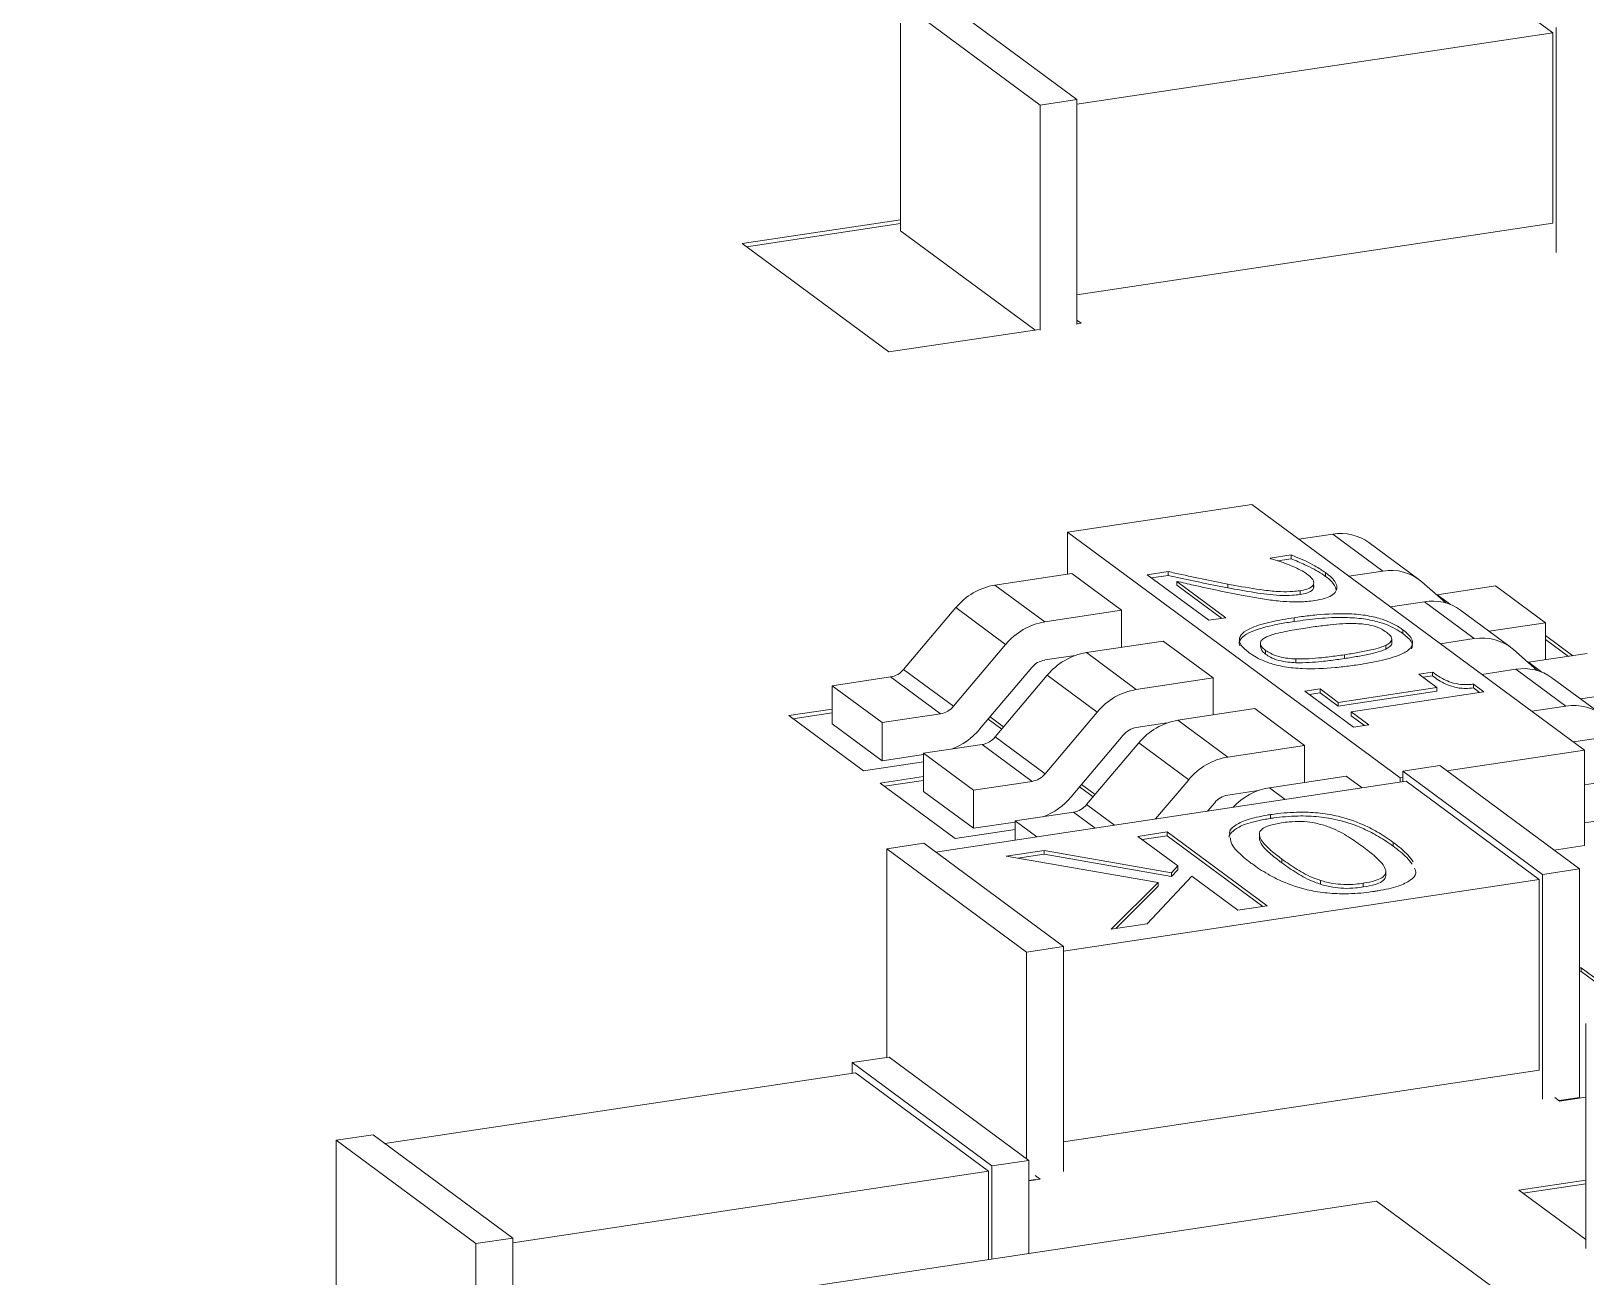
# Model space of a CAD drawing. Header units: millimetres. Extents: x 30 to 313, y 16 to 167.
# Drawn here: x 163.07 to 164.993, y 123.315 to 124.856 of the extents above; entities that cross this region are included whole.
import ezdxf

# ---------------------------------------------------------------- set-up
doc = ezdxf.new("R2010")
doc.units = ezdxf.units.MM

msp = doc.modelspace()

# ---------------------------------------------------------------- linework, layer by layer
at = {"color": 7, "linetype": 'Continuous', "lineweight": 15}
for p, q in [((164.952, 124.8539), (164.7875, 124.9754)), ((164.1453, 124.8919), (164.1453, 124.6091)), ((164.3182, 124.7643), (164.1453, 124.8919)), ((164.1909, 124.8988), (164.3637, 124.7711)), ((164.952, 124.8539), (164.3637, 124.7654)), ((164.952, 124.6182), (164.952, 124.8539)), ((164.9562, 124.8603), (164.9562, 124.5822)), ((164.3182, 124.7643), (164.3637, 124.7711)), ((164.3637, 124.7711), (164.3637, 124.493)), ((164.3182, 124.4862), (164.3182, 124.7643)), ((163.9497, 124.5931), (164.1453, 124.6225)), ((164.1453, 124.6178), (163.955, 124.5892)), ((164.952, 124.6182), (164.3637, 124.5297)), ((164.1453, 124.6091), (164.3116, 124.4863)), ((164.1312, 124.4591), (163.9497, 124.5931)), ((164.3169, 124.4871), (164.1312, 124.4591)), ((164.3637, 124.4986), (164.3688, 124.4949)), ((164.3688, 124.4949), (164.3637, 124.4941)), ((164.352, 124.2362), (164.5799, 124.2705)), ((164.5799, 124.2705), (164.9913, 123.9667)), ((164.7635, 123.9324), (164.352, 124.2362)), ((164.352, 124.2362), (164.352, 124.1845)), ((164.6381, 124.2275), (164.6801, 124.2339)), ((164.7418, 124.1883), (164.6801, 124.2339)), ((164.7864, 124.1779), (164.7246, 124.2235)), ((164.6024, 124.2042), (164.6284, 124.2081)), ((164.6033, 124.2035), (164.6024, 124.2042)), ((164.6284, 124.2034), (164.6119, 124.2009)), ((164.6284, 124.2034), (164.6284, 124.2081)), ((164.2621, 124.171), (164.3572, 124.1853)), ((164.3572, 124.1853), (164.4189, 124.1397)), ((164.4506, 124.1837), (164.4764, 124.1876)), ((164.5267, 124.1275), (164.4506, 124.1837)), ((164.4764, 124.1829), (164.4559, 124.1798)), ((164.4764, 124.1829), (164.4764, 124.1876)), ((164.4872, 124.1755), (164.5478, 124.1306)), ((164.4872, 124.1707), (164.4872, 124.1755)), ((164.6562, 124.1754), (164.6562, 124.1755)), ((164.671, 124.1817), (164.671, 124.1864)), ((164.7418, 124.1883), (164.6998, 124.182)), ((164.8196, 124.1488), (164.7901, 124.1749)), ((164.2621, 124.171), (164.3238, 124.1254)), ((164.5425, 124.1299), (164.4872, 124.1707)), ((164.5501, 124.1675), (164.5501, 124.1722)), ((164.6395, 124.1592), (164.6395, 124.1639)), ((164.6563, 124.1672), (164.6563, 124.1719)), ((164.8082, 124.1589), (164.809, 124.159)), ((164.809, 124.159), (164.8813, 124.1699)), ((164.943, 124.1243), (164.8813, 124.1699)), ((164.1493, 124.0666), (164.2138, 124.143)), ((164.2138, 124.143), (164.2755, 124.0974)), ((164.4189, 124.1397), (164.3238, 124.1254)), ((164.4189, 124.1397), (164.4189, 124.094)), ((164.7512, 124.144), (164.7932, 124.1503)), ((164.8549, 124.1047), (164.7932, 124.1503)), ((164.8995, 124.0944), (164.8378, 124.1399)), ((164.5478, 124.1306), (164.5267, 124.1275)), ((164.6321, 124.1259), (164.6321, 124.1306)), ((164.7665, 124.1157), (164.7665, 124.111)), ((164.943, 124.1243), (164.8732, 124.1138)), ((164.943, 124.0786), (164.943, 124.1243)), ((164.2755, 124.0974), (164.2111, 124.021)), ((164.3753, 124.0874), (164.4703, 124.1017)), ((164.4703, 124.1017), (164.532, 124.0562)), ((164.5904, 124.0988), (164.5904, 124.0941)), ((164.7455, 124.0964), (164.7455, 124.0917)), ((164.7528, 124.0994), (164.7528, 124.1041)), ((164.8549, 124.1047), (164.8129, 124.0984)), ((164.943, 124.1085), (164.9766, 124.0836)), ((164.9713, 124.0828), (164.943, 124.1038)), ((164.3616, 124.0839), (164.3238, 124.0783)), ((164.3753, 124.0874), (164.437, 124.0418)), ((164.5969, 124.0855), (164.5969, 124.0902)), ((164.6343, 124.0749), (164.6343, 124.0796)), ((164.6943, 124.08), (164.6943, 124.0848)), ((164.9327, 124.0653), (164.9033, 124.0913)), ((164.9221, 124.0754), (164.9944, 124.0863)), ((164.061, 124.0464), (164.1332, 124.0573)), ((164.1949, 124.0117), (164.1332, 124.0573)), ((164.1493, 124.0666), (164.2111, 124.021)), ((164.2433, 123.9926), (164.3077, 124.0689)), ((164.2625, 123.9831), (164.3269, 124.0594)), ((164.3269, 124.0594), (164.3886, 124.0139)), ((164.7864, 124.0609), (164.8031, 124.0634)), ((164.8088, 124.0443), (164.7864, 124.0609)), ((164.8031, 124.0587), (164.7917, 124.0569)), ((164.8031, 124.0587), (164.8031, 124.0634)), ((164.8644, 124.0604), (164.9064, 124.0668)), ((164.9681, 124.0212), (164.9064, 124.0668)), ((164.9214, 124.0753), (164.9221, 124.0754)), ((164.061, 123.9993), (164.061, 124.0464)), ((164.061, 124.0464), (164.1227, 124.0008)), ((164.532, 124.0562), (164.437, 124.0418)), ((164.532, 124.0562), (164.532, 124.0104)), ((164.6456, 124.0397), (164.6642, 124.0425)), ((164.7058, 123.9952), (164.6456, 124.0397)), ((164.6642, 124.0378), (164.6509, 124.0358)), ((164.6642, 124.0425), (164.6866, 124.0259)), ((164.6642, 124.0378), (164.6642, 124.0425)), ((164.6866, 124.0212), (164.6642, 124.0378)), ((164.6866, 124.0259), (164.8088, 124.0443)), ((164.8088, 124.0396), (164.6866, 124.0212)), ((164.8668, 124.0389), (164.7026, 124.0142)), ((164.8088, 124.0396), (164.8088, 124.0443)), ((164.854, 124.0484), (164.8668, 124.0389)), ((164.854, 124.0437), (164.854, 124.0484)), ((164.8615, 124.0381), (164.854, 124.0437)), ((165.0126, 124.0108), (164.9509, 124.0564)), ((165.0561, 124.0407), (164.9864, 124.0302)), ((164.6866, 124.0212), (164.6866, 124.0259)), ((164.9681, 124.0212), (164.9261, 124.0149)), ((164.0072, 124.0096), (164.061, 124.0176)), ((164.0998, 123.9412), (164.0072, 124.0096)), ((164.061, 124.0129), (164.0125, 124.0056)), ((164.061, 123.9993), (164.1227, 123.9537)), ((164.1949, 124.0117), (164.1227, 124.0008)), ((164.1227, 124.0008), (164.1227, 123.9537)), ((164.2706, 123.9926), (164.2538, 124.005)), ((164.2562, 124.0079), (164.273, 123.9956)), ((164.3886, 124.0139), (164.3242, 123.9375)), ((164.4748, 124.0004), (164.437, 123.9947)), ((164.4884, 124.0039), (164.5835, 124.0182)), ((164.4884, 124.0039), (164.5501, 123.9583)), ((164.5835, 124.0182), (164.6452, 123.9726)), ((164.7026, 124.0142), (164.7244, 123.998)), ((164.7026, 124.0094), (164.7026, 124.0142)), ((164.7191, 123.9972), (164.7026, 124.0094)), ((164.2625, 123.9831), (164.3242, 123.9375)), ((164.3564, 123.909), (164.4209, 123.9854)), ((164.7244, 123.998), (164.7058, 123.9952)), ((164.9775, 123.9769), (165.0195, 123.9832)), ((164.1227, 123.9537), (164.1741, 123.9614)), ((164.1741, 123.9629), (164.2464, 123.9737)), ((164.1741, 123.9157), (164.1741, 123.9629)), ((164.1741, 123.9629), (164.2358, 123.9173)), ((164.3081, 123.9282), (164.2464, 123.9737)), ((164.3756, 123.8995), (164.4401, 123.9759)), ((164.4401, 123.9759), (164.5018, 123.9303)), ((164.6452, 123.9726), (164.5501, 123.9583)), ((164.6452, 123.9726), (164.6452, 123.9269)), ((164.9913, 123.9667), (164.8211, 123.9411)), ((164.9913, 123.8488), (164.9913, 123.9667)), ((164.1741, 123.9524), (164.0998, 123.9412)), ((164.8122, 123.9477), (164.7666, 123.9408)), ((164.8122, 123.9477), (164.985, 123.8201)), ((164.1203, 123.926), (164.1741, 123.9341)), ((164.2129, 123.8576), (164.1203, 123.926)), ((164.1741, 123.9294), (164.1256, 123.9221)), ((164.1889, 123.8408), (164.7707, 123.9284)), ((164.3081, 123.9282), (164.2358, 123.9173)), ((164.3694, 123.9244), (164.3862, 123.912)), ((164.5018, 123.9303), (164.4608, 123.8817)), ((164.6016, 123.9203), (164.6966, 123.9346)), ((164.6966, 123.9346), (164.7162, 123.9202)), ((164.7666, 123.9329), (164.7635, 123.9324)), ((164.7635, 123.9273), (164.7635, 123.9324)), ((164.9394, 123.8132), (164.7666, 123.9408)), ((164.7666, 123.9408), (164.7666, 123.9277)), ((164.7707, 123.9284), (164.9353, 123.8068)), ((165.0812, 123.9376), (164.9913, 123.9241)), ((164.1741, 123.9157), (164.2358, 123.8702)), ((164.2358, 123.9173), (164.2358, 123.8702)), ((164.3837, 123.9091), (164.3669, 123.9215)), ((164.5879, 123.9168), (164.5501, 123.9112)), ((164.2872, 123.8793), (164.3595, 123.8902)), ((164.5252, 123.8914), (164.534, 123.9018)), ((164.6029, 123.8824), (164.6029, 123.8871)), ((164.9913, 123.877), (165.0812, 123.8905)), ((164.2872, 123.8688), (164.2129, 123.8576)), ((164.2358, 123.8702), (164.2872, 123.8779)), ((164.2872, 123.8556), (164.2872, 123.8793)), ((164.2872, 123.8793), (164.3139, 123.8596)), ((164.4391, 123.8601), (164.4754, 123.8656)), ((164.4754, 123.8656), (164.5988, 123.7744)), ((164.4754, 123.8609), (164.4754, 123.8656)), ((164.1286, 123.8448), (164.1742, 123.8517)), ((164.347, 123.7241), (164.1742, 123.8517)), ((164.4884, 123.8237), (164.4391, 123.8601)), ((164.4754, 123.8609), (164.4444, 123.8562)), ((164.5935, 123.7736), (164.4754, 123.8609)), ((164.5893, 123.8566), (164.5893, 123.8613)), ((164.5893, 123.8566), (164.5894, 123.8598)), ((164.5894, 123.8645), (164.5894, 123.8638)), ((164.7546, 123.8481), (164.7546, 123.8528)), ((164.9913, 123.8488), (164.9537, 123.8432)), ((164.1286, 123.8448), (164.3014, 123.7172)), ((164.1286, 123.5868), (164.1286, 123.8448)), ((164.276, 123.8356), (164.3232, 123.8427)), ((164.4642, 123.8032), (164.276, 123.8356)), ((164.3232, 123.838), (164.2906, 123.8331)), ((164.3232, 123.8427), (164.4805, 123.8153)), ((164.3232, 123.838), (164.3232, 123.8427)), ((164.4805, 123.8106), (164.3232, 123.838)), ((164.6171, 123.8273), (164.6171, 123.8321)), ((164.5058, 123.8109), (164.4504, 123.7521)), ((164.4805, 123.8153), (164.4884, 123.8237)), ((164.4884, 123.819), (164.4805, 123.8106)), ((164.4805, 123.8106), (164.4805, 123.8153)), ((164.4884, 123.819), (164.4884, 123.8237)), ((164.5625, 123.769), (164.5058, 123.8109)), ((164.7456, 123.8122), (164.7456, 123.8169)), ((164.985, 123.8201), (164.9394, 123.8132)), ((164.9394, 123.5351), (164.9394, 123.8132)), ((164.985, 123.8201), (164.985, 123.5372)), ((164.9353, 123.8068), (164.347, 123.7183)), ((164.4061, 123.7454), (164.4642, 123.8032)), ((164.4642, 123.7985), (164.4117, 123.7463)), ((164.4642, 123.8032), (164.4642, 123.7985)), ((164.6648, 123.8057), (164.6648, 123.801)), ((164.7177, 123.7976), (164.7177, 123.8023)), ((164.9353, 123.5711), (164.9353, 123.8068)), ((164.5988, 123.7744), (164.5625, 123.769)), ((164.4504, 123.7521), (164.4061, 123.7454)), ((164.347, 123.7241), (164.3014, 123.7172)), ((164.3014, 123.7172), (164.3014, 123.4616)), ((164.347, 123.446), (164.347, 123.7241)), ((164.985, 123.6975), (164.987, 123.6978)), ((164.987, 123.6931), (164.985, 123.6928)), ((164.987, 123.6978), (165.0656, 123.6398)), ((164.987, 123.6931), (164.987, 123.6978)), ((165.0603, 123.639), (164.987, 123.6931)), ((164.993, 123.6288), (164.993, 123.3507)), ((164.0857, 123.5804), (164.1313, 123.5872)), ((164.0857, 123.5804), (164.2585, 123.4528)), ((164.0857, 123.5673), (164.0857, 123.5804)), ((164.3041, 123.4596), (164.1313, 123.5872)), ((163.508, 123.4803), (164.0898, 123.5679)), ((164.2544, 123.4464), (164.0898, 123.5679)), ((164.9353, 123.5711), (164.347, 123.4826)), ((164.993, 123.5378), (164.9605, 123.5329)), ((164.9605, 123.5329), (164.9545, 123.5374)), ((164.9598, 123.5335), (164.985, 123.5372)), ((163.4477, 123.4844), (163.4933, 123.4912)), ((163.4477, 123.4844), (163.4477, 123.2156)), ((163.6205, 123.3567), (163.4477, 123.4844)), ((163.4933, 123.4912), (163.6661, 123.3636)), ((164.2544, 123.4464), (163.6661, 123.3578)), ((164.2544, 123.337), (164.2544, 123.4464)), ((164.3041, 123.4596), (164.2585, 123.4528)), ((164.2585, 123.4528), (164.2585, 123.3376)), ((164.3041, 123.3445), (164.3041, 123.4596)), ((164.318, 123.4363), (164.3041, 123.4342)), ((164.3041, 123.4348), (164.312, 123.436)), ((164.312, 123.4407), (164.318, 123.4363)), ((164.3127, 123.4355), (164.312, 123.436)), ((164.9101, 123.4229), (164.993, 123.4353)), ((164.993, 123.3617), (164.9101, 123.4229)), ((164.993, 123.4306), (164.9154, 123.419)), ((162.8871, 123.1313), (164.734, 123.4092)), ((164.734, 123.4092), (165.7625, 122.6496)), ((163.6205, 123.3567), (163.6661, 123.3636)), ((163.6205, 123.2416), (163.6205, 123.3567)), ((163.6661, 123.3636), (163.6661, 123.2485))]:
    msp.add_line(p, q, dxfattribs=at)
at = {"color": 8, "linetype": 'Continuous', "lineweight": 15}
for p, q in [((164.809, 124.159), (164.8255, 124.1468)), ((164.9221, 124.0754), (164.9386, 124.0633)), ((164.6016, 123.9203), (164.6212, 123.9059)), ((164.3862, 123.8705), (164.3595, 123.8902)), ((164.3756, 123.8995), (164.4101, 123.8741))]:
    msp.add_line(p, q, dxfattribs=at)
at = {"color": 7, "linetype": 'Continuous', "lineweight": 15}
for centre, radius, start, end in [((164.69, 124.1754), 0.0593, 54.1907, 99.5863), ((164.7517, 124.1302), 0.0589, 49.271, 99.6573), ((164.2754, 124.0923), 0.0797, 99.569, 140.5677), ((164.8031, 124.0919), 0.0593, 54.1907, 99.5863), ((164.3371, 124.0468), 0.0797, 99.569, 140.5677), ((164.8648, 124.0466), 0.0589, 49.271, 99.6573), ((164.3283, 124.052), 0.0266, 99.569, 140.5677), ((164.3885, 124.0088), 0.0797, 99.569, 140.5677), ((164.1288, 124.0835), 0.0266, 279.569, 320.5677), ((164.9163, 124.0083), 0.0593, 54.1907, 99.5863), ((164.4502, 123.9632), 0.0797, 99.569, 140.5677), ((164.1905, 124.0379), 0.0266, 279.569, 320.5677), ((164.978, 123.9631), 0.0589, 49.271, 99.6573), ((164.5017, 123.9252), 0.0797, 99.569, 140.5677), ((164.18, 124.0453), 0.0824, 290.3094, 320.1769), ((164.242, 124), 0.0266, 279.569, 320.5677), ((164.4414, 123.9685), 0.0266, 99.569, 140.5677), ((164.5634, 123.8797), 0.0797, 99.569, 140.5677), ((164.3037, 123.9544), 0.0266, 279.569, 320.5677), ((164.2931, 123.9618), 0.0824, 290.3094, 320.1769), ((164.5545, 123.8849), 0.0266, 99.569, 140.5677), ((164.6146, 123.8422), 0.0792, 99.5068, 137.0712), ((164.3551, 123.9164), 0.0266, 279.569, 320.5677)]:
    msp.add_arc(centre, radius, start, end, dxfattribs=at)
for points, knots in [([(164.6253, 124.1962), (164.6231, 124.1971), (164.6187, 124.1988), (164.6112, 124.2012), (164.6059, 124.2028), (164.6033, 124.2035)], [0, 0, 0, 0, 0.322083, 0.660654, 1, 1, 1, 1]), ([(164.6487, 124.1841), (164.6472, 124.1851), (164.6434, 124.1878), (164.6356, 124.1919), (164.6287, 124.1948), (164.6253, 124.1962)], [0, 0, 0, 0, 0.230787, 0.61361, 1, 1, 1, 1]), ([(164.6284, 124.2081), (164.6305, 124.2073), (164.6414, 124.2031), (164.6565, 124.1959), (164.6668, 124.1892), (164.671, 124.1864)], [0, 0, 0, 0, 0.128084, 0.64109, 1, 1, 1, 1]), ([(164.671, 124.1817), (164.6696, 124.1827), (164.6624, 124.1877), (164.6485, 124.1951), (164.6342, 124.201), (164.6284, 124.2034)], [0, 0, 0, 0, 0.12806, 0.641812, 1, 1, 1, 1]), ([(164.4764, 124.1876), (164.4792, 124.187), (164.4931, 124.1839), (164.5173, 124.1786), (164.5395, 124.1743), (164.5501, 124.1722)], [0, 0, 0, 0, 0.114946, 0.574746, 1, 1, 1, 1]), ([(164.5501, 124.1675), (164.5472, 124.168), (164.5327, 124.1708), (164.5081, 124.1759), (164.4867, 124.1806), (164.4764, 124.1829)], [0, 0, 0, 0, 0.114948, 0.574876, 1, 1, 1, 1]), ([(164.5671, 124.1584), (164.5642, 124.159), (164.5498, 124.1618), (164.5301, 124.1659), (164.5065, 124.1711), (164.4941, 124.1739), (164.4872, 124.1755)], [0, 0, 0, 0, 0.105411, 0.527173, 0.737988, 1, 1, 1, 1]), ([(164.6563, 124.1719), (164.6565, 124.173), (164.6567, 124.1752), (164.6543, 124.1794), (164.6509, 124.1823), (164.6487, 124.1841)], [0, 0, 0, 0, 0.265392, 0.530132, 1, 1, 1, 1]), ([(164.671, 124.1864), (164.6723, 124.1854), (164.679, 124.1803), (164.6857, 124.1725), (164.685, 124.1637), (164.6796, 124.1581), (164.6701, 124.154), (164.6618, 124.1525), (164.6576, 124.1517)], [0, 0, 0, 0, 0.085815, 0.431899, 0.611456, 0.758193, 0.879749, 1, 1, 1, 1]), ([(164.6842, 124.1652), (164.6829, 124.1686), (164.6806, 124.1743), (164.6737, 124.1796), (164.671, 124.1817)], [0, 0, 0, 0, 0.601941, 1, 1, 1, 1]), ([(164.5501, 124.1722), (164.553, 124.1716), (164.5676, 124.1689), (164.5887, 124.1652), (164.6132, 124.1626), (164.6289, 124.1626), (164.6366, 124.1636), (164.6395, 124.1639)], [0, 0, 0, 0, 0.1042668, 0.5218213, 0.7440989, 0.9026106, 1, 1, 1, 1]), ([(164.6395, 124.1592), (164.6363, 124.1588), (164.6283, 124.1579), (164.6083, 124.158), (164.5816, 124.1617), (164.5611, 124.1655), (164.5501, 124.1675)], [0, 0, 0, 0, 0.105111, 0.267042, 0.608643, 1, 1, 1, 1]), ([(164.6148, 124.151), (164.6116, 124.1513), (164.6016, 124.1524), (164.5857, 124.1549), (164.5733, 124.1573), (164.5671, 124.1584)], [0, 0, 0, 0, 0.189696, 0.593282, 1, 1, 1, 1]), ([(164.6395, 124.1639), (164.6425, 124.1645), (164.6485, 124.1656), (164.6543, 124.1685), (164.6557, 124.1708), (164.6563, 124.1719)], [0, 0, 0, 0, 0.3330852, 0.6682102, 1, 1, 1, 1]), ([(164.6563, 124.1672), (164.6557, 124.166), (164.6543, 124.1638), (164.6485, 124.1609), (164.6425, 124.1598), (164.6395, 124.1592)], [0, 0, 0, 0, 0.332361, 0.666274, 1, 1, 1, 1]), ([(164.6561, 124.1708), (164.6562, 124.1706), (164.6568, 124.1694), (164.6566, 124.1682), (164.6563, 124.1672)], [0, 0, 0, 0, 0.172221, 1, 1, 1, 1]), ([(164.6576, 124.1517), (164.6545, 124.1513), (164.6459, 124.1502), (164.631, 124.1497), (164.62, 124.1506), (164.6148, 124.151)], [0, 0, 0, 0, 0.2289974, 0.6350902, 1, 1, 1, 1]), ([(164.6321, 124.1306), (164.6351, 124.131), (164.6443, 124.1324), (164.6665, 124.1349), (164.695, 124.1363), (164.7233, 124.1335), (164.7453, 124.1279), (164.7585, 124.1214), (164.7651, 124.1168), (164.7665, 124.1157)], [0, 0, 0, 0, 0.061449, 0.184488, 0.43404, 0.575182, 0.716103, 0.93672, 1, 1, 1, 1]), ([(164.6321, 124.1259), (164.629, 124.1254), (164.62, 124.124), (164.5996, 124.1201), (164.5775, 124.1138), (164.5658, 124.1049), (164.563, 124.0991), (164.5653, 124.0962), (164.5656, 124.0957)], [0, 0, 0, 0, 0.082711, 0.248336, 0.584314, 0.775648, 0.966918, 1, 1, 1, 1]), ([(164.5767, 124.0872), (164.5754, 124.0882), (164.5687, 124.0933), (164.5626, 124.1015), (164.5669, 124.1114), (164.5805, 124.1193), (164.6033, 124.1258), (164.6227, 124.129), (164.6321, 124.1306)], [0, 0, 0, 0, 0.061577, 0.311035, 0.455905, 0.601035, 0.806473, 1, 1, 1, 1]), ([(164.5981, 124.1068), (164.6002, 124.1077), (164.608, 124.1109), (164.626, 124.1146), (164.6416, 124.117), (164.6489, 124.1182)], [0, 0, 0, 0, 0.162494, 0.606401, 1, 1, 1, 1]), ([(164.7665, 124.111), (164.7651, 124.112), (164.7579, 124.1171), (164.7435, 124.124), (164.7187, 124.1295), (164.6922, 124.1314), (164.6623, 124.13), (164.6421, 124.1272), (164.6321, 124.1259)], [0, 0, 0, 0, 0.0614535, 0.3103733, 0.4543705, 0.5988034, 0.7999799, 1, 1, 1, 1]), ([(164.6489, 124.1182), (164.6519, 124.1186), (164.6611, 124.12), (164.6754, 124.1217), (164.6923, 124.1234), (164.7032, 124.1234), (164.7087, 124.1233)], [0, 0, 0, 0, 0.160121, 0.480558, 0.735488, 1, 1, 1, 1]), ([(164.7087, 124.1233), (164.7121, 124.1231), (164.7197, 124.1227), (164.7312, 124.1204), (164.7403, 124.1168), (164.7445, 124.1139), (164.7463, 124.1127)], [0, 0, 0, 0, 0.19477, 0.446445, 0.760526, 1, 1, 1, 1]), ([(164.7665, 124.1157), (164.7678, 124.1147), (164.7745, 124.1095), (164.7806, 124.1013), (164.776, 124.0914), (164.762, 124.0835), (164.7394, 124.077), (164.7202, 124.0738), (164.7111, 124.0723)], [0, 0, 0, 0, 0.061692, 0.311712, 0.457871, 0.604195, 0.81298, 1, 1, 1, 1]), ([(164.5969, 124.0902), (164.5956, 124.0912), (164.5917, 124.0943), (164.5893, 124.0993), (164.5926, 124.1039), (164.5966, 124.106), (164.5981, 124.1068)], [0, 0, 0, 0, 0.191704, 0.580622, 0.836166, 1, 1, 1, 1]), ([(164.7455, 124.0964), (164.7434, 124.0956), (164.7381, 124.0934), (164.7264, 124.0904), (164.7112, 124.0874), (164.7, 124.0856), (164.6943, 124.0848)], [0, 0, 0, 0, 0.160177, 0.403501, 0.700493, 1, 1, 1, 1]), ([(164.7463, 124.1127), (164.7476, 124.1116), (164.7511, 124.1089), (164.7537, 124.1044), (164.7515, 124.0998), (164.7474, 124.0975), (164.7455, 124.0964)], [0, 0, 0, 0, 0.196042, 0.529786, 0.788135, 1, 1, 1, 1]), ([(164.7527, 124.0994), (164.7528, 124.0994), (164.7535, 124.0979), (164.7513, 124.0951), (164.7473, 124.0928), (164.7455, 124.0917)], [0, 0, 0, 0, 0.020204, 0.558532, 1, 1, 1, 1]), ([(164.7772, 124.0919), (164.7778, 124.0935), (164.7799, 124.0991), (164.7736, 124.1055), (164.7677, 124.1101), (164.7665, 124.111)], [0, 0, 0, 0, 0.239967, 0.8501, 1, 1, 1, 1]), ([(164.7111, 124.0723), (164.708, 124.0719), (164.6989, 124.0706), (164.6766, 124.068), (164.6481, 124.0667), (164.6197, 124.0695), (164.5976, 124.0751), (164.5846, 124.0816), (164.5781, 124.0862), (164.5767, 124.0872)], [0, 0, 0, 0, 0.061544, 0.184778, 0.434746, 0.577037, 0.719136, 0.939975, 1, 1, 1, 1]), ([(164.5969, 124.0855), (164.5956, 124.0865), (164.592, 124.0892), (164.5914, 124.0922), (164.591, 124.0941)], [0, 0, 0, 0, 0.375451, 1, 1, 1, 1]), ([(164.6343, 124.0796), (164.631, 124.0798), (164.6235, 124.0802), (164.612, 124.0825), (164.603, 124.0861), (164.5988, 124.089), (164.5969, 124.0902)], [0, 0, 0, 0, 0.1958686, 0.443494, 0.7567014, 1, 1, 1, 1]), ([(164.6343, 124.0749), (164.631, 124.0751), (164.6235, 124.0755), (164.612, 124.0778), (164.603, 124.0814), (164.5988, 124.0842), (164.5969, 124.0855)], [0, 0, 0, 0, 0.1958686, 0.443494, 0.7567014, 1, 1, 1, 1]), ([(164.6943, 124.0848), (164.6912, 124.0843), (164.6821, 124.083), (164.6677, 124.0812), (164.6507, 124.0796), (164.6399, 124.0796), (164.6343, 124.0796)], [0, 0, 0, 0, 0.160106, 0.480552, 0.735951, 1, 1, 1, 1]), ([(164.6943, 124.08), (164.6912, 124.0796), (164.6821, 124.0782), (164.6677, 124.0765), (164.6507, 124.0749), (164.6399, 124.0749), (164.6343, 124.0749)], [0, 0, 0, 0, 0.160106, 0.480552, 0.735951, 1, 1, 1, 1]), ([(164.7455, 124.0917), (164.7434, 124.0908), (164.7381, 124.0886), (164.7264, 124.0857), (164.7112, 124.0827), (164.7, 124.0809), (164.6943, 124.08)], [0, 0, 0, 0, 0.160177, 0.403501, 0.700493, 1, 1, 1, 1]), ([(164.8031, 124.0634), (164.8045, 124.0624), (164.8098, 124.0585), (164.8183, 124.0534), (164.83, 124.0492), (164.8398, 124.0478), (164.8474, 124.0478), (164.852, 124.0482), (164.854, 124.0484)], [0, 0, 0, 0, 0.133463, 0.504633, 0.702593, 0.810743, 0.918904, 1, 1, 1, 1]), ([(164.854, 124.0437), (164.8507, 124.0434), (164.8448, 124.0429), (164.8361, 124.0435), (164.8274, 124.0453), (164.8152, 124.0502), (164.8081, 124.0552), (164.8031, 124.0587)], [0, 0, 0, 0, 0.135122, 0.239986, 0.344701, 0.536388, 1, 1, 1, 1]), ([(164.5525, 123.8634), (164.5524, 123.8638), (164.5515, 123.8673), (164.5579, 123.8736), (164.5735, 123.8813), (164.591, 123.8852), (164.6015, 123.8869), (164.6029, 123.8871)], [0, 0, 0, 0, 0.0464, 0.333728, 0.622597, 0.950835, 1, 1, 1, 1]), ([(164.6029, 123.8871), (164.606, 123.8875), (164.6187, 123.8893), (164.641, 123.8907), (164.668, 123.8889), (164.6958, 123.8834), (164.7172, 123.8752), (164.7381, 123.8643), (164.7482, 123.8573), (164.7546, 123.8528)], [0, 0, 0, 0, 0.048316, 0.200236, 0.320063, 0.43948, 0.661539, 0.785788, 1, 1, 1, 1]), ([(164.7546, 123.8481), (164.7532, 123.8491), (164.7463, 123.8542), (164.7343, 123.8617), (164.714, 123.8719), (164.6919, 123.8798), (164.6633, 123.8849), (164.6351, 123.8859), (164.615, 123.8841), (164.6043, 123.8826), (164.6029, 123.8824)], [0, 0, 0, 0, 0.048277, 0.2415975, 0.3702903, 0.5775683, 0.704091, 0.831277, 0.9777016, 1, 1, 1, 1]), ([(164.6029, 123.8824), (164.5999, 123.8819), (164.5875, 123.8799), (164.5694, 123.8752), (164.5563, 123.8673), (164.5511, 123.8616), (164.552, 123.8588), (164.552, 123.8587)], [0, 0, 0, 0, 0.108739, 0.44856, 0.720222, 0.990919, 1, 1, 1, 1]), ([(164.5893, 123.8613), (164.5892, 123.8624), (164.589, 123.8654), (164.5924, 123.8699), (164.602, 123.8743), (164.6113, 123.876), (164.6166, 123.877)], [0, 0, 0, 0, 0.172213, 0.466386, 0.692373, 1, 1, 1, 1]), ([(164.6166, 123.877), (164.6197, 123.8774), (164.6275, 123.8784), (164.6409, 123.8789), (164.6571, 123.8773), (164.6658, 123.8748), (164.6709, 123.8733)], [0, 0, 0, 0, 0.16891, 0.424085, 0.664263, 1, 1, 1, 1]), ([(164.6709, 123.8733), (164.6732, 123.8725), (164.6848, 123.8684), (164.7002, 123.8596), (164.7116, 123.8514), (164.7174, 123.8472)], [0, 0, 0, 0, 0.109502, 0.550847, 1, 1, 1, 1]), ([(164.5799, 123.8265), (164.5785, 123.8275), (164.5717, 123.8326), (164.563, 123.8405), (164.5542, 123.8502), (164.5537, 123.8558), (164.5535, 123.8585)], [0, 0, 0, 0, 0.0996841, 0.4988365, 0.7607678, 1, 1, 1, 1]), ([(164.6171, 123.8321), (164.6158, 123.8331), (164.609, 123.8381), (164.6002, 123.8455), (164.5918, 123.8542), (164.5901, 123.8589), (164.5893, 123.8613)], [0, 0, 0, 0, 0.108171, 0.541126, 0.768842, 1, 1, 1, 1]), ([(164.6171, 123.8273), (164.6158, 123.8284), (164.609, 123.8334), (164.6002, 123.8408), (164.5918, 123.8495), (164.5901, 123.8542), (164.5893, 123.8566)], [0, 0, 0, 0, 0.108171, 0.541126, 0.768842, 1, 1, 1, 1]), ([(164.7174, 123.8472), (164.7188, 123.8462), (164.7256, 123.8411), (164.7343, 123.8338), (164.743, 123.8251), (164.7446, 123.8204), (164.7455, 123.818)], [0, 0, 0, 0, 0.108196, 0.541213, 0.768717, 1, 1, 1, 1]), ([(164.7546, 123.8528), (164.756, 123.8518), (164.7627, 123.8467), (164.7721, 123.8388), (164.7773, 123.8317), (164.7794, 123.8289)], [0, 0, 0, 0, 0.1313439, 0.6572566, 1, 1, 1, 1]), ([(164.7783, 123.8259), (164.7761, 123.8286), (164.7701, 123.8362), (164.7607, 123.8435), (164.7546, 123.8481)], [0, 0, 0, 0, 0.355471, 1, 1, 1, 1]), ([(164.7314, 123.7922), (164.7283, 123.7917), (164.7158, 123.79), (164.6936, 123.7886), (164.6668, 123.7904), (164.6389, 123.7959), (164.6174, 123.8041), (164.5963, 123.815), (164.5862, 123.822), (164.5799, 123.8265)], [0, 0, 0, 0, 0.048405, 0.198011, 0.317893, 0.437342, 0.661616, 0.786803, 1, 1, 1, 1]), ([(164.6648, 123.8057), (164.6625, 123.8065), (164.6508, 123.8105), (164.6349, 123.8195), (164.6231, 123.8278), (164.6171, 123.8321)], [0, 0, 0, 0, 0.108013, 0.542769, 1, 1, 1, 1]), ([(164.6648, 123.801), (164.6625, 123.8018), (164.6508, 123.8058), (164.6349, 123.8148), (164.6231, 123.8231), (164.6171, 123.8273)], [0, 0, 0, 0, 0.108013, 0.542769, 1, 1, 1, 1]), ([(164.7455, 123.818), (164.7455, 123.8169), (164.7456, 123.8138), (164.742, 123.8093), (164.7321, 123.8049), (164.723, 123.8032), (164.7177, 123.8023)], [0, 0, 0, 0, 0.17112, 0.473153, 0.698996, 1, 1, 1, 1]), ([(164.7455, 123.8133), (164.7455, 123.8122), (164.7456, 123.8091), (164.742, 123.8046), (164.7321, 123.8002), (164.723, 123.7985), (164.7177, 123.7976)], [0, 0, 0, 0, 0.17112, 0.473153, 0.698996, 1, 1, 1, 1]), ([(164.7811, 123.8208), (164.7819, 123.8187), (164.7839, 123.8137), (164.7771, 123.8058), (164.7612, 123.798), (164.7436, 123.7941), (164.7329, 123.7924), (164.7314, 123.7922)], [0, 0, 0, 0, 0.174643, 0.421281, 0.669185, 0.953263, 1, 1, 1, 1]), ([(164.7177, 123.8023), (164.7146, 123.8019), (164.7069, 123.8008), (164.6937, 123.8004), (164.6781, 123.802), (164.6697, 123.8043), (164.6648, 123.8057)], [0, 0, 0, 0, 0.173935, 0.429994, 0.672528, 1, 1, 1, 1]), ([(164.7177, 123.7976), (164.7146, 123.7972), (164.7069, 123.7961), (164.6937, 123.7957), (164.6781, 123.7972), (164.6697, 123.7996), (164.6648, 123.801)], [0, 0, 0, 0, 0.173935, 0.429994, 0.672528, 1, 1, 1, 1])]:
    msp.add_open_spline(points, degree=3, knots=knots, dxfattribs=at)

doc.saveas('drawing.dxf')
